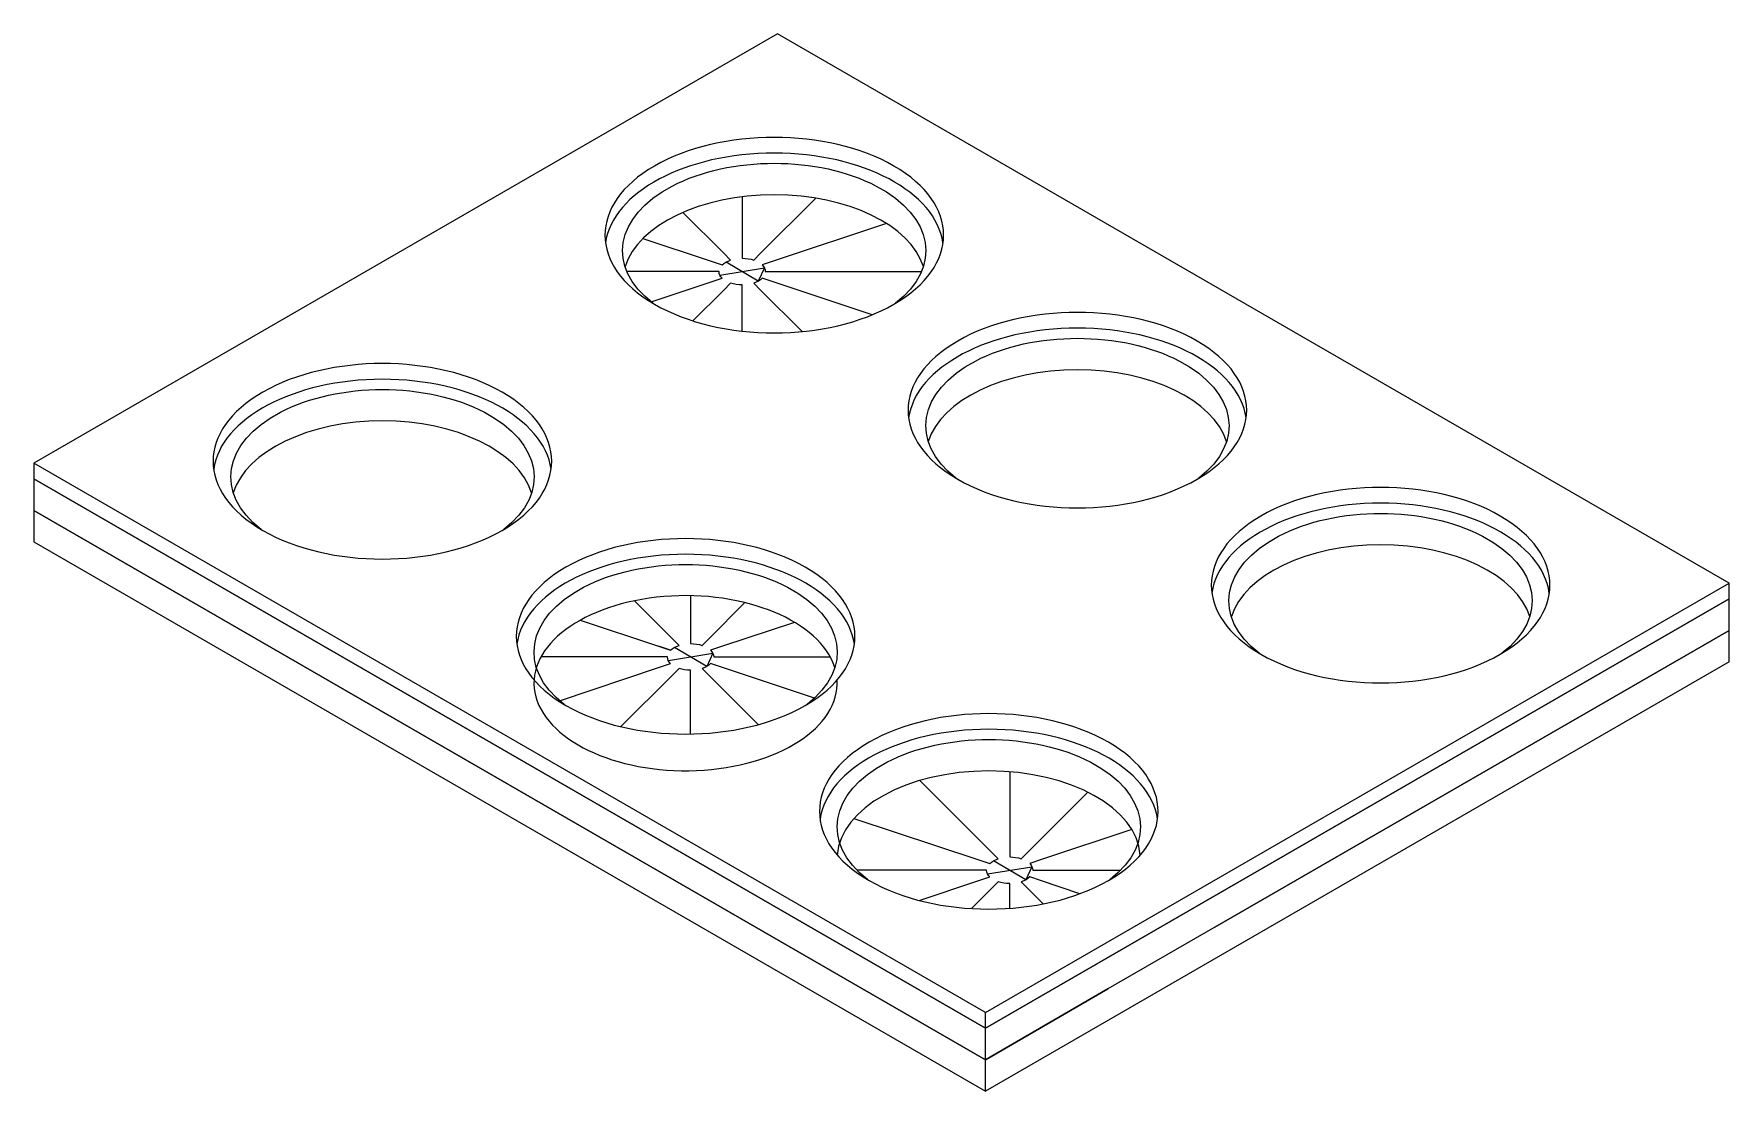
# Model space of a CAD drawing. Header units: inches. Extents: x 3.09 to 8.59, y 1.46 to 4.89.
import ezdxf

# ---------------------------------------------------------------- set-up
doc = ezdxf.new("R2010")
doc.units = ezdxf.units.IN
doc.header["$MEASUREMENT"] = 0

msp = doc.modelspace()

# ---------------------------------------------------------------- linework, layer by layer
at = {"color": 0, "linetype": 'Continuous', "lineweight": 0, "extrusion": (1.11022e-16, 0.816497, 0.57735)}
for p, q in [((5.5017, 4.8948), (3.0858, 3.5)), ((8.5928, 3.1101), (5.5017, 4.8948)), ((5.3867, 4.366), (5.3867, 4.1919)), ((5.4467, 4.1826), (5.6256, 4.3615)), ((5.3267, 4.1826), (5.1943, 4.3151)), ((5.8558, 4.2789), (5.4907, 4.1572)), ((5.0642, 4.2301), (5.2828, 4.1572)), ((5.3867, 4.1919), (5.3867, 4.1659)), ((5.2828, 4.1572), (5.3218, 4.1442)), ((5.3492, 4.1601), (5.3267, 4.1826)), ((5.4242, 4.1601), (5.4467, 4.1826)), ((5.4907, 4.1572), (5.4517, 4.1442)), ((5.2667, 4.1226), (5.0124, 4.1226)), ((5.091, 4.024), (5.2828, 4.088)), ((5.3117, 4.1226), (5.2667, 4.1226)), ((5.2828, 4.088), (5.3218, 4.1009)), ((5.3492, 4.0851), (5.3267, 4.0626)), ((5.3867, 4.0533), (5.3867, 4.0793)), ((5.4242, 4.0851), (5.4467, 4.0626)), ((5.4907, 4.088), (5.4517, 4.1009)), ((5.4617, 4.1226), (5.5067, 4.1226)), ((5.8086, 3.982), (5.4907, 4.088)), ((5.5067, 4.1226), (5.9692, 4.1226)), ((5.3267, 4.0626), (5.2267, 3.9626)), ((5.3867, 3.9293), (5.3867, 4.0533)), ((5.4467, 4.0626), (5.5814, 3.9279)), ((6.1769, 1.7153), (3.0858, 3.5)), ((3.0858, 3.5), (3.0858, 3.449)), ((6.1769, 1.6643), (3.0858, 3.449)), ((3.0858, 3.449), (3.0858, 3.3469)), ((3.0858, 3.449), (6.1769, 1.6643)), ((3.0858, 3.3469), (6.1769, 1.5622)), ((6.1769, 1.5622), (3.0858, 3.3469)), ((3.0858, 3.3469), (3.0858, 3.2448)), ((3.0858, 3.2448), (6.1769, 1.4602)), ((6.1769, 1.7153), (8.5928, 3.1101)), ((8.5928, 3.0591), (8.5928, 3.1101)), ((5.1592, 2.9306), (5.0368, 3.053)), ((5.2192, 3.0696), (5.2192, 2.9399)), ((5.2792, 2.9306), (5.3957, 3.047)), ((6.1769, 1.6643), (8.5928, 3.0591)), ((8.5928, 3.0591), (6.1769, 1.6643)), ((8.5928, 2.957), (8.5928, 3.0591)), ((4.8609, 2.99), (5.1153, 2.9052)), ((5.5568, 2.9831), (5.3231, 2.9052)), ((5.1817, 2.9081), (5.1592, 2.9306)), ((5.2192, 2.9399), (5.2192, 2.9139)), ((5.2567, 2.9081), (5.2792, 2.9306)), ((8.5928, 2.957), (6.9223, 1.9926)), ((6.9223, 1.9926), (8.5928, 2.957)), ((8.5928, 2.855), (8.5928, 2.957)), ((5.0992, 2.8706), (4.733, 2.8706)), ((5.1442, 2.8706), (5.0992, 2.8706)), ((5.1153, 2.9052), (5.1543, 2.8922)), ((5.3231, 2.9052), (5.2842, 2.8922)), ((5.2942, 2.8706), (5.3392, 2.8706)), ((5.3392, 2.8706), (5.6728, 2.8706)), ((4.7934, 2.7286), (5.1153, 2.8359)), ((5.1592, 2.8106), (4.9928, 2.6442)), ((5.1153, 2.8359), (5.1543, 2.8489)), ((5.1817, 2.8331), (5.1592, 2.8106)), ((5.2192, 2.8013), (5.2192, 2.8273)), ((5.2567, 2.8331), (5.2792, 2.8106)), ((5.2792, 2.8106), (5.439, 2.6508)), ((5.3231, 2.8359), (5.2842, 2.8489)), ((5.6212, 2.7366), (5.3231, 2.8359)), ((8.5928, 2.855), (6.1769, 1.4602)), ((5.2192, 2.6202), (5.2192, 2.8013)), ((6.2557, 2.4976), (6.2557, 2.2468)), ((6.1957, 2.2375), (5.964, 2.4692)), ((6.3157, 2.2375), (6.5094, 2.4312)), ((5.7499, 2.3461), (6.1518, 2.2122)), ((6.6527, 2.3098), (6.3596, 2.2122)), ((6.1518, 2.2122), (6.1908, 2.1992)), ((6.2182, 2.215), (6.1957, 2.2375)), ((6.2557, 2.2468), (6.2557, 2.2208)), ((6.2932, 2.215), (6.3157, 2.2375)), ((6.3596, 2.2122), (6.3207, 2.1992)), ((6.1357, 2.1775), (5.7596, 2.1775)), ((6.1807, 2.1775), (6.1357, 2.1775)), ((6.1518, 2.1429), (6.1908, 2.1559)), ((6.3596, 2.1429), (6.3207, 2.1559)), ((6.3307, 2.1775), (6.3757, 2.1775)), ((6.3757, 2.1775), (6.616, 2.1775)), ((5.9617, 2.0795), (6.1518, 2.1429)), ((6.1957, 2.1175), (6.1313, 2.0532)), ((6.2182, 2.14), (6.1957, 2.1175)), ((6.2557, 2.1082), (6.2557, 2.1342)), ((6.2557, 2.0539), (6.2557, 2.1082)), ((6.2932, 2.14), (6.3157, 2.1175)), ((6.3157, 2.1175), (6.3649, 2.0684)), ((6.484, 2.1014), (6.3596, 2.1429)), ((6.5747, 1.7919), (6.1769, 1.5622)), ((6.1769, 1.5622), (6.5747, 1.7919)), ((6.1769, 1.6643), (6.1769, 1.7153)), ((6.1769, 1.5622), (6.1769, 1.6643)), ((6.1769, 1.4602), (6.1769, 1.5622))]:
    msp.add_line(p, q, dxfattribs=at)
for p, q in [((5.3146, 4.1108), (5.4589, 4.1344)), ((5.4389, 4.0915), (5.3346, 4.1537)), ((5.4589, 4.1344), (5.4389, 4.0915)), ((5.1471, 2.8588), (5.2914, 2.8824)), ((5.2714, 2.8395), (5.1671, 2.9017)), ((5.2914, 2.8824), (5.2714, 2.8395)), ((6.3079, 2.1464), (6.2036, 2.2087)), ((6.1836, 2.1657), (6.3279, 2.1893)), ((6.3279, 2.1893), (6.3079, 2.1464)), ((6.9223, 1.9926), (6.5747, 1.7919))]:
    msp.add_line(p, q)
at = {"color": 0, "linetype": 'Continuous', "lineweight": 0, "extrusion": (2.77556e-16, 0.816497, 0.57735)}
for p, q in [((5.1543, 2.8922), (5.1153, 2.9052)), ((6.1957, 2.2375), (5.964, 2.4692)), ((6.2182, 2.215), (6.1957, 2.2375))]:
    msp.add_line(p, q, dxfattribs=at)
at = {"color": 0, "linetype": 'Continuous', "lineweight": 0}
for centre, major_axis, start_param, end_param in [((5.4908, 4.2411), (-0.55, 0), -3.926991, 2.356194), ((5.4908, 4.1901), (0.55, 0), 0.08044, 3.061153), ((5.4908, 4.088), (0.4925, 0), 0.180446, 2.961146), ((6.4757, 3.6725), (-0.55, 0), -3.926991, 2.356194), ((6.4757, 3.6215), (0.55, 0), 0.08044, 3.061153), ((4.218, 3.5063), (-0.55, 0), -3.926991, 2.356194), ((6.4757, 3.5194), (0.4925, 0), 0.180446, 2.961146), ((4.218, 3.4552), (0.55, 0), 0.08044, 3.061153), ((4.218, 3.3532), (0.4925, 0), 0.180446, 2.961146), ((7.4606, 3.1039), (-0.55, 0), -3.926991, 2.356194), ((7.4606, 3.0528), (0.55, 0), 0.08044, 3.061153), ((5.2029, 2.9376), (-0.55, 0), -3.926991, 2.356194), ((5.2029, 2.8866), (0.55, 0), 0.08044, 3.061153), ((7.4606, 2.9508), (0.4925, 0), 0.180446, 2.961146), ((5.2029, 2.7854), (-0.4925, 0), -2.962606, 3.178633), ((6.1878, 2.369), (-0.55, 0), -3.926991, 2.356194), ((6.1878, 2.318), (0.55, 0), 0.08044, 3.061153), ((6.1878, 2.2159), (-0.4925, 0), -3.101884, -0.039709)]:
    msp.add_ellipse(centre, major_axis=major_axis, ratio=0.57735, start_param=start_param, end_param=end_param, dxfattribs=at)
at = {"color": 0, "linetype": 'Continuous', "lineweight": 0, "extrusion": (1.20586e-16, -1.76249e-32, -1)}
msp.add_ellipse((5.4908, 4.1901), major_axis=(-0.4925, 0), ratio=0.57735, start_param=-0.641976, end_param=3.783569, dxfattribs=at)
at = {"color": 0, "linetype": 'Continuous', "lineweight": 0, "extrusion": (-4.80407e-17, 5.55112e-17, -1)}
for centre in [(5.3867, 4.1226), (5.2192, 2.8706), (6.2557, 2.1775)]:
    msp.add_ellipse(centre, major_axis=(0.075, 0), ratio=0.57735, start_param=-2.617994, end_param=-2.094395, dxfattribs=at)
at = {"color": 0, "linetype": 'Continuous', "lineweight": 0, "extrusion": (4.31753e-17, 1.66533e-16, -1)}
for centre in [(5.3867, 4.1226), (6.2557, 2.1775)]:
    msp.add_ellipse(centre, major_axis=(0.075, 0), ratio=0.57735, start_param=-1.570796, end_param=-1.047198, dxfattribs=at)
at = {"color": 0, "linetype": 'Continuous', "lineweight": 0, "extrusion": (-5.34156e-17, 1.96679e-32, -1)}
for centre in [(5.3867, 4.1226), (6.2557, 2.1775)]:
    msp.add_ellipse(centre, major_axis=(0.075, 0), ratio=0.57735, start_param=-0.523599, end_param=0, dxfattribs=at)
at = {"color": 0, "linetype": 'Continuous', "lineweight": 0, "extrusion": (1.84889e-32, 1.66533e-16, -1)}
for centre in [(5.3867, 4.1226), (6.2557, 2.1775)]:
    msp.add_ellipse(centre, major_axis=(-0.075, 0), ratio=0.57735, start_param=-0.523599, end_param=0, dxfattribs=at)
at = {"color": 0, "linetype": 'Continuous', "lineweight": 0, "extrusion": (7.09309e-17, 5.55112e-17, -1)}
for centre in [(5.3867, 4.1226), (6.2557, 2.1775)]:
    msp.add_ellipse(centre, major_axis=(-0.075, 0), ratio=0.57735, start_param=-1.570796, end_param=-1.047198, dxfattribs=at)
at = {"color": 0, "linetype": 'Continuous', "lineweight": 0, "extrusion": (7.47048e-18, 1.11022e-16, -1)}
for centre in [(5.3867, 4.1226), (6.2557, 2.1775)]:
    msp.add_ellipse(centre, major_axis=(-0.075, 0), ratio=0.57735, start_param=-2.617994, end_param=-2.094395, dxfattribs=at)
at = {"color": 0, "linetype": 'Continuous', "lineweight": 0, "extrusion": (-8.80486e-17, 1.66533e-16, -1)}
for centre in [(6.4757, 3.6215), (7.4606, 3.0528)]:
    msp.add_ellipse(centre, major_axis=(-0.4925, 0), ratio=0.57735, start_param=-0.641976, end_param=3.783569, dxfattribs=at)
at = {"color": 0, "linetype": 'Continuous', "lineweight": 0, "extrusion": (1.50265e-16, 5.55112e-17, -1)}
for centre in [(4.218, 3.4552), (5.2029, 2.8866)]:
    msp.add_ellipse(centre, major_axis=(-0.4925, 0), ratio=0.57735, start_param=-0.641976, end_param=3.783569, dxfattribs=at)
at = {"color": 0, "linetype": 'Continuous', "lineweight": 0, "extrusion": (-1.08927e-16, 4.01074e-32, -1)}
msp.add_ellipse((5.2192, 2.8706), major_axis=(-0.075, 0), ratio=0.57735, start_param=-0.523599, end_param=0, dxfattribs=at)
at = {"color": 0, "linetype": 'Continuous', "lineweight": 0, "extrusion": (-4.00914e-17, -5.55112e-17, -1)}
msp.add_ellipse((5.2192, 2.8706), major_axis=(0.075, 0), ratio=0.57735, start_param=-1.570796, end_param=-1.047198, dxfattribs=at)
at = {"color": 0, "linetype": 'Continuous', "lineweight": 0, "extrusion": (6.88651e-17, -6.24257e-33, -1)}
msp.add_ellipse((5.2192, 2.8706), major_axis=(0.075, 0), ratio=0.57735, start_param=-0.523599, end_param=0, dxfattribs=at)
at = {"color": 0, "linetype": 'Continuous', "lineweight": 0, "extrusion": (5.85951e-17, 1.11022e-16, -1)}
msp.add_ellipse((5.2192, 2.8706), major_axis=(-0.075, 0), ratio=0.57735, start_param=-1.570796, end_param=-1.047198, dxfattribs=at)
at = {"color": 0, "linetype": 'Continuous', "lineweight": 0, "extrusion": (7.47048e-18, -1.11022e-16, -1)}
msp.add_ellipse((5.2192, 2.8706), major_axis=(-0.075, 0), ratio=0.57735, start_param=-2.617994, end_param=-2.094395, dxfattribs=at)
at = {"color": 0, "linetype": 'Continuous', "lineweight": 0, "extrusion": (1.62687e-17, 5.55112e-17, -1)}
msp.add_ellipse((6.1878, 2.318), major_axis=(-0.4925, 0), ratio=0.57735, start_param=-0.641976, end_param=3.783569, dxfattribs=at)

doc.saveas('drawing.dxf')
